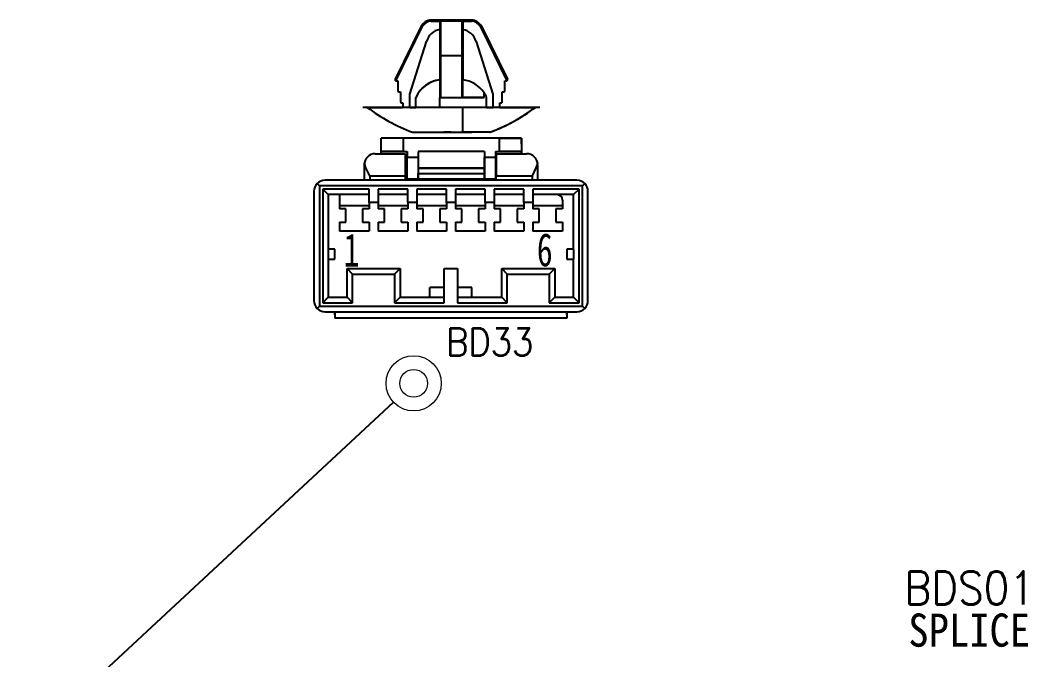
# Model space of a CAD drawing. Header units: inches. Extents: x 47316 to 59086, y 3141 to 11743.
# Drawn here: x 53417.6 to 53508.8, y 5868.6 to 5926.5 of the extents above; entities that cross this region are included whole.
import ezdxf

# ---------------------------------------------------------------- set-up
doc = ezdxf.new("R2010")
doc.units = ezdxf.units.IN
doc.header["$MEASUREMENT"] = 0
doc.layers.add('_BLACK_HOLE', color=7, linetype='Continuous')
doc.styles.add('MtX_FangSong_GB2312_1', font='')
doc.styles.get("Standard").update_dxf_attribs({"font": ''})
doc.styles.get('MtX_FangSong_GB2312_1').set_extended_font_data('FangSong_GB2312', bold=True)
doc.styles.get('Standard').set_extended_font_data('SimSun')
doc.linetypes.add('_VH_OTCON', pattern='A,0.0001,[7,VeSys.shx,S=0.1,R=0,X=0,Y=0],-0.4,[7,VeSys.shx,S=0.1,R=0,X=0,Y=0],-0.4,["X",Standard,S=1,R=0,X=-0.5,Y=-0.5],-0.0001,[7,VeSys.shx,S=0.1,R=0,X=0,Y=0],-0.4', length=1.2002)

msp = doc.modelspace()

# ---------------------------------------------------------------- linework, layer by layer
at = {"color": 0, "lineweight": -2}
for p, q in [((53455.634, 5926.502), (53454.757, 5926.502)), ((53455.634, 5926.502), (53454.757, 5926.502)), ((53454.757, 5926.502), (53454.757, 5926.402)), ((53454.757, 5926.502), (53454.757, 5926.402)), ((53454.757, 5926.502), (53455.634, 5926.502)), ((53454.757, 5926.402), (53455.534, 5926.402)), ((53454.757, 5926.402), (53455.534, 5926.402)), ((53455.534, 5926.402), (53455.536, 5926.409)), ((53455.534, 5926.402), (53455.536, 5926.408)), ((53455.534, 5926.402), (53455.534, 5923.282)), ((53455.534, 5926.402), (53455.534, 5923.282)), ((53455.536, 5926.408), (53455.545, 5926.42)), ((53455.536, 5926.409), (53455.54, 5926.414)), ((53455.54, 5926.414), (53455.551, 5926.423)), ((53455.545, 5926.42), (53455.557, 5926.427)), ((53455.551, 5926.423), (53455.574, 5926.433)), ((53455.557, 5926.427), (53455.588, 5926.436)), ((53455.574, 5926.433), (53455.634, 5926.441)), ((53455.588, 5926.436), (53455.634, 5926.441)), ((53457.534, 5926.502), (53455.634, 5926.502)), ((53457.534, 5926.502), (53455.634, 5926.502)), ((53455.634, 5926.441), (53455.634, 5926.502)), ((53455.634, 5926.441), (53455.634, 5926.502)), ((53455.634, 5926.502), (53457.534, 5926.502)), ((53455.634, 5923.302), (53455.634, 5926.441)), ((53455.634, 5926.441), (53457.534, 5926.441)), ((53455.634, 5923.302), (53455.634, 5926.441)), ((53455.634, 5926.441), (53457.534, 5926.441)), ((53458.411, 5926.502), (53457.534, 5926.502)), ((53457.534, 5926.502), (53458.411, 5926.502)), ((53458.411, 5926.502), (53457.534, 5926.502)), ((53457.534, 5926.441), (53457.534, 5926.502)), ((53457.534, 5926.441), (53457.534, 5926.502)), ((53457.534, 5926.441), (53457.534, 5923.302)), ((53457.534, 5926.441), (53457.534, 5923.302)), ((53457.534, 5926.441), (53457.6, 5926.431)), ((53457.6, 5926.431), (53457.624, 5926.42)), ((53457.624, 5926.42), (53457.633, 5926.408)), ((53457.633, 5926.408), (53457.634, 5926.402)), ((53457.634, 5923.282), (53457.634, 5926.402)), ((53457.634, 5926.402), (53458.411, 5926.402)), ((53457.634, 5926.402), (53457.634, 5925.667)), ((53457.634, 5926.402), (53458.411, 5926.402)), ((53457.634, 5923.282), (53457.634, 5926.402)), ((53457.634, 5926.402), (53457.634, 5925.862)), ((53458.411, 5926.402), (53458.411, 5926.502)), ((53458.411, 5926.501), (53458.411, 5926.402)), ((53453.86, 5925.942), (53451.505, 5921.146)), ((53453.86, 5925.942), (53451.505, 5921.146)), ((53451.551, 5921.012), (53453.95, 5925.899)), ((53451.551, 5921.012), (53453.95, 5925.899)), ((53453.86, 5925.942), (53453.95, 5925.899)), ((53453.86, 5925.942), (53453.95, 5925.899)), ((53457.634, 5926.167), (53457.634, 5925.667)), ((53457.634, 5925.667), (53457.634, 5923.282)), ((53459.309, 5925.942), (53459.219, 5925.899)), ((53459.309, 5925.942), (53459.219, 5925.899)), ((53459.219, 5925.899), (53461.618, 5921.012)), ((53459.219, 5925.899), (53461.618, 5921.012)), ((53461.664, 5921.146), (53459.309, 5925.942)), ((53461.664, 5921.146), (53459.309, 5925.942)), ((53459.309, 5925.942), (53461.664, 5921.146)), ((53452.834, 5919.794), (53454.342, 5924.582)), ((53452.834, 5919.794), (53454.342, 5924.582)), ((53452.834, 5919.794), (53454.342, 5924.582)), ((53458.827, 5924.582), (53460.334, 5919.794)), ((53458.827, 5924.582), (53460.334, 5919.794)), ((53455.535, 5923.284), (53455.534, 5923.282)), ((53455.535, 5923.284), (53455.534, 5923.282)), ((53455.534, 5923.282), (53455.534, 5919.502)), ((53455.534, 5923.282), (53455.534, 5919.502)), ((53455.536, 5923.285), (53455.535, 5923.284)), ((53455.536, 5923.285), (53455.535, 5923.284)), ((53455.539, 5923.288), (53455.536, 5923.285)), ((53455.539, 5923.288), (53455.536, 5923.285)), ((53455.561, 5923.295), (53455.539, 5923.288)), ((53455.561, 5923.295), (53455.539, 5923.288)), ((53455.634, 5923.302), (53455.561, 5923.295)), ((53455.634, 5923.302), (53455.561, 5923.295)), ((53455.634, 5923.302), (53457.534, 5923.302)), ((53455.634, 5919.502), (53455.634, 5923.302)), ((53455.634, 5919.502), (53455.634, 5923.302)), ((53455.634, 5923.302), (53457.534, 5923.302)), ((53457.534, 5923.302), (53457.534, 5919.502)), ((53457.534, 5923.302), (53457.534, 5919.502)), ((53457.534, 5923.302), (53457.608, 5923.295)), ((53457.534, 5923.302), (53457.608, 5923.295)), ((53457.608, 5923.295), (53457.63, 5923.288)), ((53457.608, 5923.295), (53457.63, 5923.288)), ((53457.63, 5923.288), (53457.633, 5923.285)), ((53457.63, 5923.288), (53457.633, 5923.285)), ((53457.633, 5923.285), (53457.634, 5923.284)), ((53457.633, 5923.285), (53457.634, 5923.284)), ((53457.634, 5923.284), (53457.634, 5923.282)), ((53457.634, 5923.284), (53457.634, 5923.282)), ((53457.634, 5919.502), (53457.634, 5923.282)), ((53457.634, 5919.502), (53457.634, 5923.282)), ((53457.634, 5923.282), (53457.634, 5921.102)), ((53451.595, 5921.002), (53451.734, 5921.002)), ((53451.595, 5921.002), (53451.734, 5921.002)), ((53451.734, 5921.002), (53451.734, 5920.102)), ((53451.734, 5921.002), (53451.734, 5920.102)), ((53457.634, 5919.502), (53457.634, 5921.102)), ((53461.434, 5920.102), (53461.434, 5921.002)), ((53461.434, 5921.002), (53461.574, 5921.002)), ((53461.434, 5920.102), (53461.434, 5921.002)), ((53461.434, 5921.002), (53461.574, 5921.002)), ((53461.434, 5920.102), (53461.434, 5921.002)), ((53451.834, 5920.002), (53451.984, 5920.002)), ((53451.834, 5920.002), (53451.984, 5920.002)), ((53451.984, 5920.002), (53451.984, 5919.102)), ((53451.984, 5920.002), (53451.984, 5919.102)), ((53452.834, 5918.602), (53452.834, 5919.794)), ((53452.834, 5918.602), (53452.834, 5919.794)), ((53452.834, 5918.602), (53452.834, 5919.794)), ((53453.384, 5918.602), (53453.384, 5919.502)), ((53453.384, 5918.602), (53453.384, 5919.502)), ((53455.534, 5919.502), (53459.551, 5919.502)), ((53455.534, 5919.502), (53456.584, 5919.502)), ((53455.534, 5918.602), (53455.534, 5919.502)), ((53455.634, 5919.502), (53455.534, 5919.502)), ((53455.534, 5918.602), (53455.534, 5919.502)), ((53456.584, 5919.502), (53459.551, 5919.502)), ((53457.586, 5919.502), (53457.534, 5919.502)), ((53459.551, 5919.502), (53457.634, 5919.502)), ((53459.551, 5919.502), (53459.551, 5919.926)), ((53459.551, 5919.502), (53459.551, 5919.926)), ((53459.784, 5918.602), (53459.784, 5919.502)), ((53459.784, 5918.602), (53459.784, 5919.502)), ((53459.784, 5918.602), (53459.784, 5919.502)), ((53460.334, 5919.794), (53460.334, 5918.602)), ((53460.334, 5919.794), (53460.334, 5918.602)), ((53461.184, 5919.102), (53461.184, 5920.002)), ((53461.184, 5920.002), (53461.334, 5920.002)), ((53461.184, 5919.102), (53461.184, 5920.002)), ((53461.184, 5920.002), (53461.334, 5920.002)), ((53461.184, 5919.102), (53461.184, 5920.002)), ((53457.634, 5918.602), (53448.584, 5918.602)), ((53448.97, 5918.602), (53452.158, 5918.602)), ((53457.634, 5918.602), (53448.973, 5918.602)), ((53452.084, 5919.002), (53452.184, 5919.002)), ((53452.084, 5919.002), (53452.184, 5919.002)), ((53452.184, 5919.002), (53452.184, 5918.602)), ((53452.184, 5919.002), (53452.184, 5918.602)), ((53452.834, 5918.602), (53453.382, 5918.602)), ((53457.634, 5916.352), (53457.634, 5918.602)), ((53464.198, 5918.602), (53457.634, 5918.602)), ((53457.634, 5916.352), (53457.634, 5918.602)), ((53464.589, 5918.602), (53457.634, 5918.602)), ((53459.784, 5918.602), (53460.334, 5918.602)), ((53460.984, 5918.602), (53460.984, 5919.002)), ((53460.984, 5919.002), (53461.084, 5919.002)), ((53460.984, 5918.602), (53460.984, 5919.002)), ((53460.984, 5919.002), (53461.084, 5919.002)), ((53460.984, 5918.602), (53460.984, 5919.002)), ((53460.984, 5918.602), (53464.196, 5918.602)), ((53452.234, 5915.802), (53450.234, 5915.802)), ((53450.234, 5914.602), (53450.234, 5915.802)), ((53452.234, 5915.802), (53450.234, 5915.802)), ((53450.234, 5914.602), (53450.234, 5915.802)), ((53462.934, 5915.802), (53450.234, 5915.802)), ((53460.934, 5915.802), (53452.234, 5915.802)), ((53460.934, 5915.802), (53452.234, 5915.802)), ((53452.234, 5915.802), (53452.234, 5914.602)), ((53452.234, 5915.802), (53452.234, 5914.602)), ((53453.08, 5916.352), (53456.542, 5916.352)), ((53453.081, 5916.352), (53456.542, 5916.352)), ((53453.086, 5916.352), (53453.084, 5916.352)), ((53453.384, 5916.352), (53455.534, 5916.352)), ((53455.534, 5916.352), (53456.542, 5916.352)), ((53456.536, 5916.352), (53455.902, 5916.352)), ((53456.542, 5916.352), (53456.583, 5916.352)), ((53456.583, 5916.352), (53456.542, 5916.352)), ((53456.584, 5916.352), (53456.636, 5916.352)), ((53456.584, 5916.352), (53456.636, 5916.352)), ((53456.636, 5916.352), (53458.437, 5916.352)), ((53456.636, 5916.352), (53457.634, 5916.352)), ((53456.636, 5916.352), (53457.634, 5916.352)), ((53459.759, 5916.352), (53457.634, 5916.352)), ((53459.759, 5916.352), (53457.634, 5916.352)), ((53460.087, 5916.352), (53459.759, 5916.352)), ((53460.087, 5916.352), (53459.759, 5916.352)), ((53460.037, 5916.352), (53460.088, 5916.352)), ((53460.082, 5916.352), (53460.084, 5916.352)), ((53460.083, 5916.352), (53460.084, 5916.352)), ((53460.085, 5916.352), (53460.088, 5916.352)), ((53460.088, 5916.352), (53460.087, 5916.352)), ((53462.934, 5915.802), (53460.934, 5915.802)), ((53460.934, 5914.602), (53460.934, 5915.802)), ((53460.934, 5915.802), (53462.934, 5915.802)), ((53460.934, 5914.602), (53460.934, 5915.802)), ((53462.934, 5915.802), (53462.934, 5914.602)), ((53462.934, 5915.802), (53462.934, 5914.602)), ((53462.934, 5915.302), (53462.934, 5915.802)), ((53450.234, 5914.402), (53450.234, 5914.602)), ((53452.234, 5914.602), (53450.234, 5914.602)), ((53450.234, 5914.402), (53450.234, 5914.602)), ((53450.234, 5914.602), (53452.234, 5914.602)), ((53452.234, 5914.602), (53452.584, 5914.602)), ((53452.234, 5914.602), (53452.584, 5914.602)), ((53452.584, 5914.602), (53452.584, 5914.102)), ((53452.584, 5914.602), (53452.584, 5914.102)), ((53453.584, 5914.602), (53453.584, 5914.102)), ((53453.584, 5914.602), (53453.584, 5913.102)), ((53459.584, 5914.602), (53453.584, 5914.602)), ((53453.584, 5914.602), (53453.584, 5914.102)), ((53459.584, 5914.602), (53453.584, 5914.602)), ((53459.584, 5914.602), (53459.584, 5914.102)), ((53459.584, 5914.602), (53459.584, 5914.102)), ((53460.584, 5914.602), (53460.584, 5912.802)), ((53460.584, 5914.602), (53460.934, 5914.602)), ((53460.584, 5914.602), (53460.584, 5914.102)), ((53460.584, 5914.602), (53460.584, 5914.102)), ((53460.584, 5914.602), (53460.934, 5914.602)), ((53462.934, 5914.602), (53460.934, 5914.602)), ((53460.934, 5914.602), (53462.934, 5914.602)), ((53462.934, 5915.302), (53462.934, 5914.402)), ((53462.934, 5914.402), (53462.934, 5914.602)), ((53462.934, 5914.402), (53462.934, 5914.602)), ((53449.702, 5914.402), (53452.452, 5914.402)), ((53452.452, 5912.402), (53452.452, 5914.402)), ((53452.584, 5912.102), (53452.584, 5914.102)), ((53452.584, 5914.102), (53453.584, 5914.102)), ((53452.584, 5912.102), (53452.584, 5914.102)), ((53452.584, 5914.102), (53453.584, 5914.102)), ((53453.584, 5914.102), (53453.584, 5912.102)), ((53453.584, 5914.102), (53453.584, 5912.102)), ((53459.584, 5914.102), (53459.584, 5912.102)), ((53459.584, 5914.102), (53460.584, 5914.102)), ((53459.584, 5912.102), (53459.584, 5914.102)), ((53459.584, 5914.102), (53460.584, 5914.102)), ((53460.584, 5914.102), (53460.584, 5912.102)), ((53460.584, 5914.102), (53460.584, 5912.102)), ((53460.652, 5914.402), (53460.652, 5912.402)), ((53460.652, 5914.402), (53463.402, 5914.402)), ((53448.702, 5913.402), (53448.702, 5912.002)), ((53448.753, 5913.424), (53448.717, 5913.574)), ((53448.863, 5913.117), (53448.753, 5913.424)), ((53449.202, 5912.402), (53448.863, 5913.117)), ((53452.584, 5912.902), (53452.452, 5912.902)), ((53452.584, 5912.902), (53452.452, 5912.902)), ((53452.584, 5912.902), (53452.452, 5912.902)), ((53452.584, 5912.102), (53452.584, 5912.902)), ((53453.584, 5913.102), (53459.584, 5913.102)), ((53459.584, 5913.102), (53453.584, 5913.102)), ((53453.584, 5913.102), (53459.584, 5913.102)), ((53459.584, 5912.602), (53459.584, 5913.102)), ((53459.584, 5912.102), (53459.584, 5913.102)), ((53460.652, 5912.802), (53460.584, 5912.802)), ((53460.652, 5912.802), (53460.584, 5912.802)), ((53460.584, 5912.802), (53460.652, 5912.802)), ((53464.242, 5913.119), (53463.902, 5912.402)), ((53464.352, 5913.424), (53464.242, 5913.119)), ((53464.388, 5913.574), (53464.352, 5913.424)), ((53464.402, 5913.402), (53464.402, 5912.002)), ((53467.952, 5912.002), (53445.152, 5912.002)), ((53449.202, 5912.402), (53449.202, 5912.002)), ((53449.202, 5912.402), (53452.452, 5912.402)), ((53452.452, 5912.002), (53452.452, 5912.402)), ((53452.584, 5912.102), (53452.452, 5912.102)), ((53452.584, 5912.102), (53452.452, 5912.102)), ((53453.584, 5912.102), (53452.584, 5912.102)), ((53453.584, 5912.102), (53452.584, 5912.102)), ((53453.584, 5912.602), (53459.584, 5912.602)), ((53453.584, 5912.102), (53453.584, 5912.602)), ((53453.584, 5912.602), (53459.584, 5912.602)), ((53459.584, 5912.102), (53453.584, 5912.102)), ((53459.584, 5912.102), (53453.584, 5912.102)), ((53454.052, 5912.002), (53454.052, 5912.102)), ((53459.052, 5912.002), (53459.052, 5912.102)), ((53460.584, 5912.102), (53459.584, 5912.102)), ((53460.584, 5912.102), (53459.584, 5912.102)), ((53460.652, 5912.102), (53460.584, 5912.102)), ((53460.652, 5912.102), (53460.584, 5912.102)), ((53460.652, 5912.002), (53460.652, 5912.402)), ((53460.652, 5912.402), (53463.902, 5912.402)), ((53463.902, 5912.402), (53463.902, 5912.002)), ((53444.152, 5911.002), (53444.152, 5901.102)), ((53444.652, 5911.502), (53444.445, 5911.709)), ((53468.452, 5911.502), (53444.652, 5911.502)), ((53444.652, 5911.502), (53444.652, 5900.602)), ((53444.952, 5911.202), (53444.952, 5900.902)), ((53449.152, 5911.202), (53444.952, 5911.202)), ((53444.952, 5911.202), (53445.452, 5910.702)), ((53449.152, 5910.002), (53449.152, 5911.202)), ((53449.952, 5911.202), (53449.952, 5910.002)), ((53452.652, 5911.202), (53449.952, 5911.202)), ((53452.652, 5910.002), (53452.652, 5911.202)), ((53453.452, 5911.202), (53453.452, 5910.002)), ((53456.152, 5911.202), (53453.452, 5911.202)), ((53456.152, 5910.002), (53456.152, 5911.202)), ((53456.952, 5911.202), (53456.952, 5910.002)), ((53459.652, 5911.202), (53456.952, 5911.202)), ((53459.652, 5910.002), (53459.652, 5911.202)), ((53460.452, 5911.202), (53460.452, 5910.002)), ((53463.152, 5911.202), (53460.452, 5911.202)), ((53463.152, 5910.002), (53463.152, 5911.202)), ((53463.952, 5911.202), (53463.952, 5910.002)), ((53468.152, 5911.202), (53463.952, 5911.202)), ((53468.152, 5911.202), (53467.652, 5910.702)), ((53468.152, 5900.902), (53468.152, 5911.202)), ((53468.452, 5911.502), (53468.66, 5911.709)), ((53468.452, 5900.602), (53468.452, 5911.502)), ((53468.952, 5901.102), (53468.952, 5911.002)), ((53445.452, 5910.702), (53445.452, 5905.772)), ((53449.152, 5910.702), (53445.452, 5910.702)), ((53446.452, 5910.702), (53446.452, 5909.422)), ((53449.952, 5910.002), (53449.152, 5910.002)), ((53449.152, 5910.002), (53449.152, 5909.422)), ((53452.652, 5910.702), (53449.952, 5910.702)), ((53449.952, 5910.002), (53449.952, 5909.422)), ((53453.452, 5910.002), (53452.652, 5910.002)), ((53452.652, 5910.002), (53452.652, 5909.422)), ((53456.152, 5910.702), (53453.452, 5910.702)), ((53453.452, 5910.002), (53453.452, 5909.422)), ((53456.952, 5910.002), (53456.152, 5910.002)), ((53456.152, 5910.002), (53456.152, 5909.422)), ((53459.652, 5910.702), (53456.952, 5910.702)), ((53456.952, 5910.002), (53456.952, 5909.422)), ((53460.452, 5910.002), (53459.652, 5910.002)), ((53459.652, 5910.002), (53459.652, 5909.422)), ((53463.152, 5910.702), (53460.452, 5910.702)), ((53460.452, 5910.002), (53460.452, 5909.422)), ((53463.952, 5910.002), (53463.152, 5910.002)), ((53463.152, 5910.002), (53463.152, 5909.422)), ((53467.652, 5910.702), (53463.952, 5910.702)), ((53463.952, 5910.002), (53463.952, 5909.422)), ((53466.652, 5910.202), (53466.652, 5909.422)), ((53467.652, 5905.772), (53467.652, 5910.702)), ((53446.452, 5909.722), (53449.152, 5909.722)), ((53447.052, 5909.422), (53446.452, 5909.422)), ((53447.052, 5908.222), (53447.052, 5909.422)), ((53449.152, 5909.422), (53448.552, 5909.422)), ((53448.552, 5909.422), (53448.552, 5908.222)), ((53449.952, 5909.722), (53452.652, 5909.722)), ((53450.552, 5909.422), (53449.952, 5909.422)), ((53450.552, 5908.222), (53450.552, 5909.422)), ((53452.652, 5909.422), (53452.052, 5909.422)), ((53452.052, 5909.422), (53452.052, 5908.222)), ((53453.452, 5909.722), (53456.152, 5909.722)), ((53454.052, 5909.422), (53453.452, 5909.422)), ((53454.052, 5908.222), (53454.052, 5909.422)), ((53456.152, 5909.422), (53455.552, 5909.422)), ((53455.552, 5909.422), (53455.552, 5908.222)), ((53456.952, 5909.722), (53459.652, 5909.722)), ((53457.552, 5909.422), (53456.952, 5909.422)), ((53457.552, 5908.222), (53457.552, 5909.422)), ((53459.652, 5909.422), (53459.052, 5909.422)), ((53459.052, 5909.422), (53459.052, 5908.222)), ((53460.452, 5909.722), (53463.152, 5909.722)), ((53461.052, 5909.422), (53460.452, 5909.422)), ((53461.052, 5908.222), (53461.052, 5909.422)), ((53463.152, 5909.422), (53462.552, 5909.422)), ((53462.552, 5909.422), (53462.552, 5908.222)), ((53463.952, 5909.722), (53466.652, 5909.722)), ((53464.552, 5909.422), (53463.952, 5909.422)), ((53464.552, 5908.222), (53464.552, 5909.422)), ((53466.652, 5909.422), (53466.052, 5909.422)), ((53466.052, 5909.422), (53466.052, 5908.222)), ((53446.452, 5908.222), (53446.452, 5907.382)), ((53446.452, 5908.222), (53447.052, 5908.222)), ((53448.552, 5908.222), (53449.152, 5908.222)), ((53449.152, 5908.222), (53449.152, 5907.382)), ((53449.952, 5908.222), (53449.952, 5907.382)), ((53449.952, 5908.222), (53450.552, 5908.222)), ((53452.052, 5908.222), (53452.652, 5908.222)), ((53452.652, 5908.222), (53452.652, 5907.382)), ((53453.452, 5908.222), (53453.452, 5907.382)), ((53453.452, 5908.222), (53454.052, 5908.222)), ((53455.552, 5908.222), (53456.152, 5908.222)), ((53456.152, 5908.222), (53456.152, 5907.382)), ((53456.952, 5908.222), (53456.952, 5907.382)), ((53456.952, 5908.222), (53457.552, 5908.222)), ((53459.052, 5908.222), (53459.652, 5908.222)), ((53459.652, 5908.222), (53459.652, 5907.382)), ((53460.452, 5908.222), (53460.452, 5907.382)), ((53460.452, 5908.222), (53461.052, 5908.222)), ((53462.552, 5908.222), (53463.152, 5908.222)), ((53463.152, 5908.222), (53463.152, 5907.382)), ((53463.952, 5908.222), (53463.952, 5907.382)), ((53463.952, 5908.222), (53464.552, 5908.222)), ((53466.052, 5908.222), (53466.652, 5908.222)), ((53466.652, 5908.222), (53466.652, 5907.382)), ((53449.152, 5907.382), (53446.452, 5907.382)), ((53452.652, 5907.382), (53449.952, 5907.382)), ((53456.152, 5907.382), (53453.452, 5907.382)), ((53459.652, 5907.382), (53456.952, 5907.382)), ((53463.152, 5907.382), (53460.452, 5907.382)), ((53466.652, 5907.382), (53463.952, 5907.382)), ((53445.452, 5905.772), (53445.452, 5904.872)), ((53446.052, 5905.772), (53445.452, 5905.772)), ((53446.052, 5904.872), (53446.052, 5905.772)), ((53467.052, 5905.772), (53467.052, 5904.872)), ((53467.652, 5905.772), (53467.052, 5905.772)), ((53467.652, 5905.772), (53467.652, 5904.872)), ((53445.452, 5904.872), (53445.452, 5901.402)), ((53445.452, 5904.872), (53446.052, 5904.872)), ((53467.052, 5904.872), (53467.652, 5904.872)), ((53467.652, 5901.402), (53467.652, 5904.872)), ((53447.152, 5904.002), (53451.952, 5904.002)), ((53447.652, 5903.502), (53447.152, 5904.002)), ((53447.152, 5901.402), (53447.152, 5904.002)), ((53451.452, 5903.502), (53451.952, 5904.002)), ((53451.952, 5904.002), (53451.952, 5901.402)), ((53455.952, 5904.002), (53457.152, 5904.002)), ((53455.952, 5900.902), (53455.952, 5904.002)), ((53457.152, 5904.002), (53457.152, 5900.902)), ((53461.152, 5904.002), (53465.952, 5904.002)), ((53461.652, 5903.502), (53461.152, 5904.002)), ((53461.152, 5901.402), (53461.152, 5904.002)), ((53465.452, 5903.502), (53465.952, 5904.002)), ((53465.952, 5904.002), (53465.952, 5901.402)), ((53447.652, 5903.502), (53451.452, 5903.502)), ((53447.652, 5900.902), (53447.652, 5903.502)), ((53451.452, 5903.502), (53451.452, 5900.902)), ((53461.652, 5903.502), (53465.452, 5903.502)), ((53461.652, 5900.902), (53461.652, 5903.502)), ((53465.452, 5903.502), (53465.452, 5900.902)), ((53455.952, 5902.302), (53454.652, 5902.302)), ((53454.652, 5901.402), (53454.652, 5902.302)), ((53458.452, 5902.302), (53457.152, 5902.302)), ((53458.452, 5901.402), (53458.452, 5902.302)), ((53444.952, 5900.902), (53445.452, 5901.402)), ((53444.952, 5900.902), (53447.652, 5900.902)), ((53445.452, 5901.402), (53447.152, 5901.402)), ((53447.652, 5900.902), (53447.152, 5901.402)), ((53451.452, 5900.902), (53451.952, 5901.402)), ((53451.452, 5900.902), (53455.952, 5900.902)), ((53451.952, 5901.402), (53455.952, 5901.402)), ((53457.152, 5901.402), (53461.152, 5901.402)), ((53457.152, 5900.902), (53461.652, 5900.902)), ((53461.652, 5900.902), (53461.152, 5901.402)), ((53465.452, 5900.902), (53465.952, 5901.402)), ((53465.452, 5900.902), (53468.152, 5900.902)), ((53465.952, 5901.402), (53467.652, 5901.402)), ((53468.152, 5900.902), (53467.652, 5901.402)), ((53444.652, 5900.602), (53444.445, 5900.395)), ((53444.652, 5900.602), (53468.452, 5900.602)), ((53445.152, 5900.102), (53467.952, 5900.102)), ((53446.052, 5899.802), (53446.052, 5900.102)), ((53446.052, 5900.102), (53446.052, 5899.502)), ((53467.052, 5900.102), (53467.052, 5899.502)), ((53467.052, 5899.802), (53467.052, 5900.102)), ((53468.452, 5900.602), (53468.66, 5900.395)), ((53467.052, 5899.502), (53446.052, 5899.502))]:
    msp.add_line(p, q, dxfattribs=at)
at = {"color": 0, "linetype": '_VH_OTCON', "ltscale": 5}
msp.add_line((53381.761, 5827.231), (53451.344, 5891.908), dxfattribs=at)
at = {"color": 0, "linetype": 'Continuous', "lineweight": 15}
for radius in [2.5, 1.25]:
    msp.add_circle((53453.175, 5893.61), radius, dxfattribs=at)
at = {"color": 0, "lineweight": -2}
for centre, radius, start, end in [((53454.757, 5925.502), 1, 90, 153.85316), ((53454.757, 5925.502), 1, 90, 153.85316), ((53454.757, 5925.502), 1, 90, 153.85316), ((53454.757, 5925.502), 0.9, 90, 153.85316), ((53454.757, 5925.502), 0.9, 90, 153.85316), ((53455.634, 5926.402), 0.1, 90, 180), ((53455.634, 5926.402), 0.1, 90, 180), ((53455.634, 5926.402), 0.1, 90.02727, 180.53968), ((53457.534, 5926.402), 0.0999, 359.97107, 90.02392), ((53457.534, 5926.402), 0.1, 0.00001, 90), ((53457.534, 5926.402), 0.1, 359.99999, 90), ((53458.411, 5925.502), 1, 26.14685, 90), ((53458.411, 5925.502), 1, 26.14685, 90), ((53458.411, 5925.502), 1, 26.14685, 90), ((53458.411, 5925.502), 0.9, 26.14685, 90), ((53458.411, 5925.502), 0.9, 26.14685, 90), ((53455.868, 5924.102), 1.6, 102.03332, 162.52523), ((53455.868, 5924.102), 1.6, 102.03339, 162.5251), ((53455.868, 5924.102), 1.6, 102.03332, 162.52523), ((53457.301, 5924.102), 1.6, 17.47484, 77.96655), ((53457.301, 5924.102), 1.6, 17.47477, 77.96668), ((53455.62, 5923.034), 0.268, 86.99471, 107.07359), ((53451.595, 5921.102), 0.1, 153.85316, 243.85321), ((53451.595, 5921.102), 0.0999, 153.82924, 243.88214), ((53451.595, 5921.102), 0.1, 243.85316, 270), ((53451.595, 5921.102), 0.1, 243.85316, 270), ((53455.865, 5918.413), 2.709, 97.00951, 156.30004), ((53455.865, 5918.413), 2.709, 97.00951, 156.30004), ((53455.865, 5918.413), 2.709, 97.00964, 146.04389), ((53457.304, 5918.413), 2.709, 33.95612, 82.99036), ((53457.304, 5918.413), 2.709, 33.95644, 82.9905), ((53457.304, 5918.413), 2.709, 33.95651, 82.9905), ((53461.574, 5921.102), 0.1, 270, 296.14685), ((53461.574, 5921.102), 0.1, 270, 296.14685), ((53461.574, 5921.102), 0.1, 296.1586, 26.12073), ((53461.574, 5921.102), 0.1, 296.14685, 26.14685), ((53461.574, 5921.102), 0.0999, 296.11792, 26.17077), ((53451.834, 5920.102), 0.1, 180, 270), ((53451.834, 5920.102), 0.1, 180, 270), ((53461.334, 5920.102), 0.1, 270, 0.00001), ((53461.334, 5920.102), 0.1, 270, 0.00001), ((53452.084, 5919.102), 0.1, 180, 270), ((53452.084, 5919.102), 0.1, 180, 270), ((53455.205, 5918.721), 1.981, 152.96181, 156.78692), ((53457.304, 5918.413), 2.709, 23.69996, 33.95644), ((53457.245, 5918.379), 2.777, 23.84693, 33.85316), ((53461.084, 5919.102), 0.1, 270, 0.00001), ((53461.084, 5919.102), 0.1, 270, 0.00001), ((53458.779, 5931.643), 16.318, 233.04988, 249.56151), ((53458.765, 5931.605), 16.278, 233.01704, 249.56062), ((53454.398, 5931.616), 16.288, 290.42983, 306.96968), ((53454.407, 5931.597), 16.268, 290.42452, 304.66446), ((53454.364, 5931.668), 16.35, 301.047, 304.33635), ((53449.702, 5913.402), 1, 90, 180), ((53463.402, 5913.402), 1, 0.00001, 90), ((53445.152, 5911.002), 1, 90, 180), ((53467.952, 5911.002), 1, 0.00001, 90), ((53466.152, 5910.202), 0.5, 0.00001, 90), ((53445.152, 5901.102), 1, 180, 270), ((53467.952, 5901.102), 1, 270, 359.99999)]:
    msp.add_arc(centre, radius, start, end, dxfattribs=at)
msp.add_ellipse((53457.534, 5926.402), major_axis=(0.1, 0), ratio=0.388701, start_param=0, end_param=1.570796, dxfattribs=at)

# ---------------------------------------------------------------- texts
at = {"color": 21, "linetype": 'Continuous', "lineweight": 15, "insert": (53456.103, 5898.61), "char_height": 2.5, "width": 8.78571, "attachment_point": 1}
msp.add_mtext('\\Fromans.shx;\\W0.9000000000;\\T1.0000000000;\\o\\lBD33', dxfattribs=at)
at = {"color": 6, "linetype": 'Continuous', "lineweight": 20, "char_height": 3, "attachment_point": 1}
for s, insert, width in [('\\Fromans.shx;\\W0.9000000000;\\T1.0000000000;\\o\\lBDS01', (53497.598, 5876.586), 13.11429), ('\\f黑体|b0|i0|c1|p0;\\W0.9000000000;\\T1.0000000000;\\o\\lSPLICE', (53497.952, 5872.768), 11.64944)]:
    msp.add_mtext(s, dxfattribs=dict(at, insert=insert, width=width))
at = {"layer": '_BLACK_HOLE', "color": 0, "lineweight": -3, "style": 'MtX_FangSong_GB2312_1', "width": 0.7}
for s, p in [('1', (53446.838, 5904.193)), ('6', (53464.33, 5904.216))]:
    msp.add_text(s, height=3, dxfattribs=at).set_placement(p)

doc.saveas('drawing.dxf')
